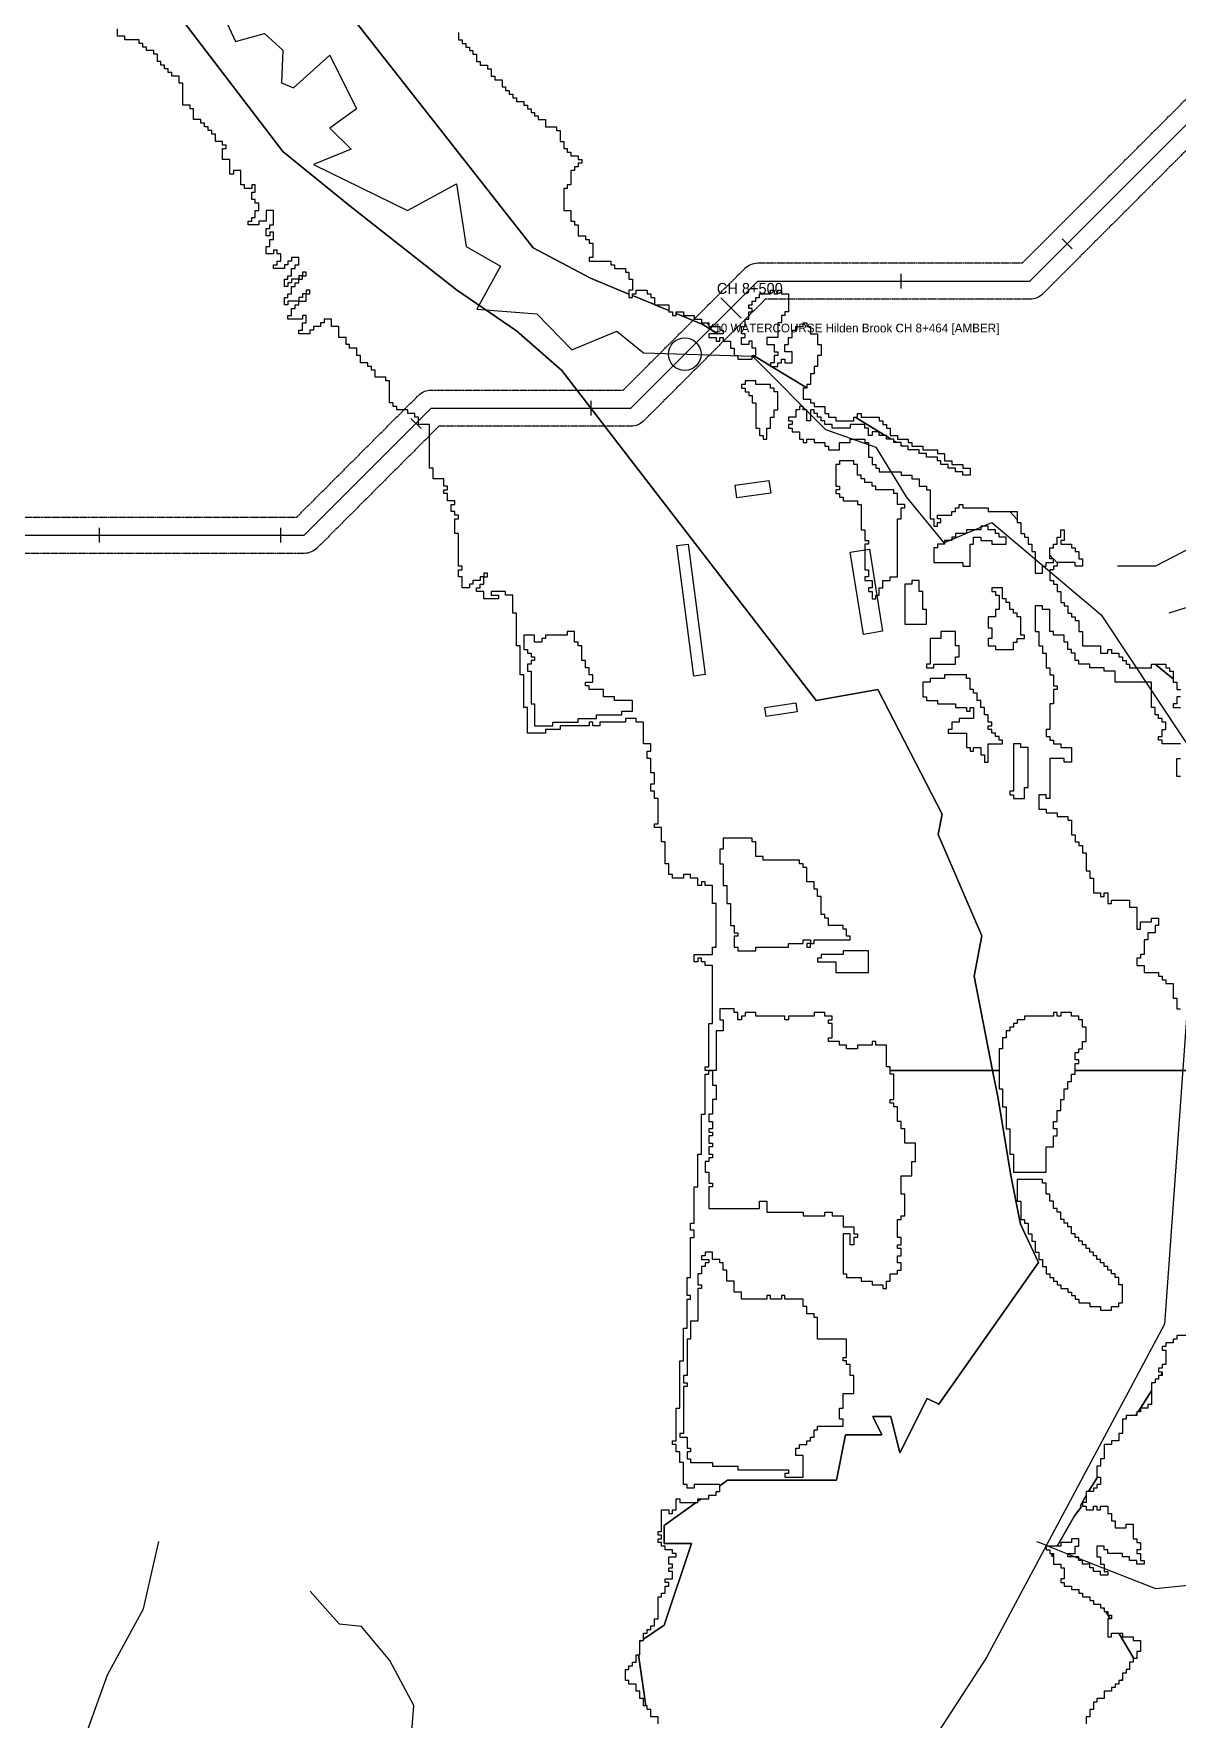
# Model space of a CAD drawing. Header units: metres. Extents: x 553506 to 563855, y 142925 to 150243.
# Drawn here: x 558186 to 558816, y 147643 to 148571 of the extents above; entities that cross this region are included whole.
import ezdxf

# ---------------------------------------------------------------- set-up
doc = ezdxf.new("R2010")
doc.units = ezdxf.units.M
doc.linetypes.add('DASHED', pattern=[1.524, 1.27, -0.254])
for name, color, linetype in [('C-BUILDINGS', 8, 'Continuous'), ('C-FLOOD_ZONE_3', 150, 'Continuous'), ('C-ROADS', 33, 'Continuous'), ('C-WATERWAYS', 5, 'Continuous'), ('E-132KV-UGC-CHAINAGE', 7, 'Continuous'), ('E-132KV-UGC-CROSSINGS', 6, 'Continuous'), ('E-132KV-UGC-ROUTE', 1, 'Continuous'), ('E-132KV-UGC-SWATHE', 4, 'DASHED')]:
    doc.layers.add(name, color=color, linetype=linetype)

msp = doc.modelspace()

# ---------------------------------------------------------------- linework, layer by layer
at = {"layer": 'C-BUILDINGS'}
for points in [[(558592.1415, 148318.2212), (558573.4164, 148315.6396), (558572.4452, 148322.6437), (558591.1772, 148325.2255), (558592.1415, 148318.2212)], [(558546.7093, 148290.1513), (558556.0414, 148218.1622), (558549.7397, 148217.3555), (558540.4076, 148289.3446), (558546.7093, 148290.1513)], [(558653.7889, 148242.0607), (558643.201, 148240.3757), (558635.9575, 148285.673), (558646.5452, 148287.358), (558653.7889, 148242.0607)], [(558605.9601, 148202.6194), (558606.6929, 148197.6781), (558589.5465, 148195.1229), (558588.8064, 148200.0751), (558605.9601, 148202.6194)]]:
    msp.add_lwpolyline(points, close=True, dxfattribs=at)
at = {"layer": 'C-FLOOD_ZONE_3'}
for points in [[(558420, 148572), (558420, 148568), (558422, 148568), (558422, 148566), (558424, 148566), (558424, 148564), (558426, 148564), (558426, 148562), (558428, 148562), (558428, 148560), (558430, 148560), (558430, 148556), (558432, 148556), (558432, 148554), (558436, 148554), (558436, 148552), (558438, 148552), (558438, 148548), (558440, 148548), (558440, 148546), (558444, 148546), (558444, 148542), (558446, 148542), (558446, 148540), (558448, 148540), (558448, 148538), (558450, 148538), (558450, 148536), (558452, 148536), (558452, 148534), (558456, 148534), (558456, 148532), (558458, 148532), (558458, 148530), (558460, 148530), (558460, 148528), (558462, 148528), (558462, 148526), (558464, 148526), (558464, 148524), (558468, 148524), (558468, 148520), (558474, 148520), (558474, 148518), (558476, 148518), (558476, 148512), (558478, 148512), (558478, 148508), (558480, 148508), (558480, 148506), (558482, 148506), (558482, 148504), (558486, 148504), (558486, 148502), (558488, 148502), (558488, 148500), (558486, 148500), (558486, 148498), (558484, 148498), (558484, 148496), (558482, 148496), (558482, 148488), (558480, 148488), (558480, 148486), (558478, 148486), (558478, 148474), (558482, 148474), (558482, 148468), (558484, 148468), (558484, 148466), (558486, 148466), (558486, 148460), (558490, 148460), (558490, 148458), (558492, 148458), (558492, 148456), (558494, 148456), (558494, 148448), (558492, 148448), (558492, 148446), (558504, 148446), (558504, 148444), (558506, 148444), (558506, 148442), (558512, 148442), (558512, 148440), (558514, 148440), (558514, 148436), (558516, 148436), (558516, 148430), (558514, 148430), (558514, 148427.9015), (558492.8, 148436.69), (558461.12, 148453.28), (558197.12, 148789.7)], [(558197.12, 148789.7), (558461.12, 148453.28), (558492.8, 148436.69), (558514, 148427.9015), (558514, 148426), (558516, 148426), (558516, 148427.0724), (558528, 148422.0978), (558528, 148422), (558528.2359, 148422), (558536, 148418.7814), (558536, 148418), (558537.8849, 148418), (558538, 148417.9523), (558538, 148416), (558540, 148416), (558540, 148417.1232), (558554.65, 148411.05), (558562.9676, 148406), (558558, 148406), (558558, 148404), (558562, 148404), (558562, 148402), (558564, 148402), (558564, 148404), (558566, 148404), (558566, 148402), (558568, 148402), (558569.5557, 148402), (558570, 148401.7303), (558570, 148398), (558572, 148398), (558572, 148394), (558574, 148394), (558574, 148392), (558582, 148392), (558582, 148394), (558582.7321, 148394), (558592, 148388.373), (558592, 148388), (558592.6143, 148388), (558612, 148376.23), (558612, 148376), (558610, 148376), (558610, 148370), (558614, 148370), (558614, 148368), (558616, 148368), (558616, 148366), (558622, 148366), (558622, 148362), (558624, 148362), (558624, 148360), (558628, 148360), (558628, 148358), (558638, 148358), (558638, 148360), (558638.7315, 148360), (558651.9078, 148352), (558648, 148352), (558648, 148350), (558646, 148350), (558646, 148354), (558644, 148354), (558644, 148356), (558636, 148356), (558636, 148354), (558626, 148354), (558626, 148356), (558622, 148356), (558622, 148358), (558620, 148358), (558620, 148360), (558618, 148360), (558618, 148362), (558616, 148362), (558616, 148364), (558614, 148364), (558614, 148358), (558612, 148358), (558612, 148364), (558610, 148364), (558610, 148366), (558608, 148366), (558608, 148364), (558606, 148364), (558606, 148360), (558602, 148360), (558602, 148358), (558604, 148358), (558604, 148356), (558602, 148356), (558602, 148354), (558604, 148354), (558604, 148352), (558608, 148352), (558608, 148348), (558610, 148348), (558610, 148346), (558612, 148346), (558612, 148348), (558616, 148348), (558616, 148346), (558622, 148346), (558622, 148344), (558624, 148344), (558624, 148342), (558630, 148342), (558630, 148346), (558636, 148346), (558636, 148348), (558644, 148348), (558644, 148346), (558646, 148346), (558646, 148338), (558648, 148338), (558648, 148334), (558650, 148334), (558650, 148332), (558652, 148332), (558652, 148330), (558664, 148330), (558664, 148328), (558670, 148328), (558670, 148326), (558674, 148326), (558674, 148322), (558676, 148322), (558678, 148322), (558678, 148320), (558680, 148320), (558680, 148304), (558682, 148304), (558682, 148300), (558684, 148300), (558684, 148302), (558686, 148302), (558686, 148304), (558684, 148304), (558684, 148306), (558690, 148306), (558692, 148306), (558692, 148308), (558694, 148308), (558694, 148310), (558696, 148310), (558696, 148312), (558698, 148312), (558698, 148310), (558712, 148310), (558712, 148308), (558724.0424, 148308), (558728, 148303.6903), (558728, 148302), (558729.5522, 148302), (558730, 148301.5123), (558730, 148298), (558730, 148296), (558732, 148296), (558732, 148294), (558734, 148294), (558734, 148290), (558736, 148290), (558736, 148286), (558738, 148286), (558738, 148274), (558742, 148274), (558742, 148278), (558744, 148278), (558744, 148280), (558748, 148280), (558748, 148281.9107), (558750, 148279.7327), (558750, 148278), (558748, 148278), (558748, 148276), (558746, 148276), (558746, 148270), (558748, 148270), (558748, 148268), (558750, 148268), (558750, 148264), (558752, 148264), (558752, 148260), (558752, 148258), (558754, 148258), (558754, 148256), (558756, 148256), (558756, 148252), (558758, 148252), (558758, 148250), (558760, 148250), (558760, 148248), (558762, 148248), (558762, 148242), (558764, 148242), (558764, 148236), (558764, 148234), (558768, 148234), (558774, 148234), (558774, 148232), (558774, 148230), (558778, 148230), (558778, 148232), (558780, 148232), (558780, 148230), (558784, 148230), (558784, 148228), (558786, 148228), (558786, 148226), (558788, 148226), (558788, 148224), (558790, 148224), (558790, 148222), (558792, 148222), (558798, 148222), (558802, 148222), (558802, 148224), (558804.1452, 148224), (558814, 148215.7859), (558814, 148214), (558816, 148214), (558816, 148210), (558818, 148210)], [(558219, 148642.99), (558323.09, 148506.46), (558359.29, 148477.05), (558418.88, 148430.28), (558452.07, 148407.65), (558476.96, 148385.77), (558617.26, 148203.99), (558651.2, 148210.02), (558686.66, 148141.38), (558684.39, 148130.07), (558708.53, 148074.25), (558704.26, 148051.95), (558714.4631, 148000), (558658, 148000), (558658, 148002), (558656, 148002), (558656, 148014), (558650, 148014), (558650, 148016), (558648, 148016), (558648, 148014), (558640, 148014), (558640, 148012), (558634, 148012), (558634, 148014), (558630, 148014), (558630, 148016), (558624, 148016), (558624, 148018), (558626, 148018), (558626, 148026), (558624, 148026), (558624, 148028), (558626, 148028), (558626, 148030), (558622, 148030), (558622, 148032), (558616, 148032), (558616, 148030), (558602, 148030), (558602, 148028), (558600, 148028), (558600, 148030), (558584, 148030), (558584, 148032), (558578, 148032), (558578, 148030), (558576, 148030), (558576, 148028), (558574, 148028), (558574, 148032), (558572, 148032), (558572, 148034), (558564, 148034), (558564, 148028), (558566, 148028), (558566, 148026), (558566, 148022), (558562, 148022), (558562, 148012), (558562, 148010), (558562, 148008), (558562, 148006), (558562, 148002), (558562, 148000), (558560, 148000), (558558, 148000), (558556, 148000), (558556, 148002), (558558, 148002), (558558, 148026), (558560, 148026), (558560, 148028), (558560, 148048), (558560, 148054), (558560, 148056), (558560, 148058), (558556, 148058), (558556, 148060), (558554, 148060), (558554, 148062), (558552, 148062), (558552, 148060), (558550, 148060), (558550, 148064), (558560, 148064), (558560, 148068), (558562, 148068), (558562, 148070), (558562, 148076), (558562, 148092), (558560, 148092), (558560, 148102), (558556, 148102), (558556, 148104), (558554, 148104), (558554, 148102), (558552, 148102), (558552, 148106), (558548, 148106), (558548, 148108), (558544, 148108), (558544, 148106), (558538, 148106), (558538, 148108), (558536, 148108), (558536, 148114), (558534, 148114), (558534, 148126), (558532, 148126), (558532, 148134), (558528, 148134), (558528, 148136), (558530, 148136), (558530, 148150), (558528, 148150), (558528, 148154), (558526, 148154), (558526, 148158), (558528, 148158), (558528, 148164), (558526, 148164), (558526, 148172), (558524, 148172), (558524, 148176), (558526, 148176), (558526, 148180), (558522, 148180), (558522, 148192), (558518, 148192), (558518, 148194), (558512, 148194), (558512, 148192), (558506, 148192), (558504, 148192), (558498, 148192), (558498, 148190), (558494, 148190), (558494, 148192), (558492, 148192), (558492, 148190), (558480, 148190), (558478, 148190), (558476, 148190), (558476, 148188), (558468, 148188), (558468, 148186), (558458, 148186), (558458, 148198), (558458, 148200), (558456, 148200), (558456, 148216), (558456, 148218), (558454, 148218), (558454, 148234), (558452, 148234), (558452, 148252), (558450, 148252), (558450, 148260), (558450, 148262), (558446, 148262), (558446, 148264), (558438, 148264), (558438, 148262), (558442, 148262), (558442, 148260), (558434, 148260), (558434, 148264), (558430, 148264), (558430, 148266), (558432, 148266), (558432, 148268), (558434, 148268), (558434, 148272), (558432, 148272), (558432, 148270), (558428, 148270), (558428, 148270), (558428, 148268), (558426, 148268), (558426, 148266), (558424, 148266), (558422, 148266), (558422, 148272), (558420, 148272), (558420, 148276), (558422, 148276), (558422, 148278), (558420, 148278), (558420, 148296), (558418, 148296), (558418, 148304), (558420, 148304), (558420, 148306), (558418, 148306), (558418, 148308), (558416, 148308), (558416, 148312), (558418, 148312), (558418, 148314), (558414, 148314), (558414, 148318), (558412, 148318), (558412, 148320), (558414, 148320), (558414, 148322), (558412, 148322), (558412, 148326), (558406, 148326), (558406, 148332), (558404, 148332), (558404, 148356), (558398, 148356), (558398, 148360), (558396, 148360), (558396, 148362), (558392, 148362), (558392, 148364), (558386, 148364), (558386, 148366), (558384, 148366), (558384, 148368), (558382, 148368), (558382, 148380), (558380, 148380), (558380, 148382), (558374, 148382), (558374, 148386), (558372, 148386), (558372, 148388), (558370, 148388), (558370, 148390), (558366, 148390), (558366, 148394), (558364, 148394), (558364, 148398), (558360, 148398), (558360, 148400), (558358, 148400), (558358, 148404), (558354, 148404), (558354, 148410), (558350, 148410), (558350, 148414), (558346, 148414), (558346, 148412), (558344, 148412), (558344, 148410), (558340, 148410), (558340, 148408), (558338, 148408), (558338, 148406), (558332, 148406), (558332, 148408), (558334, 148408), (558334, 148412), (558336, 148412), (558336, 148416), (558334, 148416), (558334, 148414), (558326, 148414), (558326, 148416), (558328, 148416), (558328, 148418), (558328, 148420), (558330, 148420), (558330, 148422), (558332, 148422), (558332, 148424), (558326, 148424), (558326, 148422), (558324, 148422), (558324, 148426), (558326, 148426), (558326, 148428), (558328, 148428), (558328, 148432), (558330, 148432), (558330, 148434), (558332, 148434), (558332, 148436), (558328, 148436), (558328, 148434), (558326, 148434), (558326, 148432), (558324, 148432), (558324, 148436), (558326, 148436), (558326, 148438), (558328, 148438), (558328, 148442), (558330, 148442), (558330, 148444), (558332, 148444), (558332, 148448), (558328, 148448), (558328, 148446), (558326, 148446), (558326, 148444), (558324, 148444), (558324, 148442), (558318, 148442), (558318, 148444), (558320, 148444), (558320, 148446), (558322, 148446), (558322, 148450), (558320, 148450), (558320, 148452), (558318, 148452), (558318, 148450), (558314, 148450), (558314, 148454), (558316, 148454), (558316, 148458), (558318, 148458), (558318, 148462), (558316, 148462), (558316, 148460), (558314, 148460), (558314, 148464), (558316, 148464), (558316, 148466), (558318, 148466), (558318, 148474), (558314, 148474), (558314, 148468), (558310, 148468), (558310, 148466), (558304, 148466), (558304, 148468), (558306, 148468), (558306, 148470), (558308, 148470), (558308, 148474), (558310, 148474), (558310, 148478), (558308, 148478), (558308, 148480), (558306, 148480), (558306, 148484), (558308, 148484), (558308, 148488), (558306, 148488), (558306, 148486), (558302, 148486), (558302, 148488), (558300, 148488), (558300, 148496), (558296, 148496), (558296, 148494), (558294, 148494), (558294, 148502), (558290, 148502), (558290, 148508), (558292, 148508), (558292, 148510), (558290, 148510), (558290, 148512), (558286, 148512), (558286, 148516), (558284, 148516), (558284, 148518), (558282, 148518), (558282, 148520), (558280, 148520), (558280, 148522), (558278, 148522), (558278, 148524), (558274, 148524), (558274, 148530), (558272, 148530), (558272, 148532), (558268, 148532), (558268, 148544), (558266, 148544), (558266, 148548), (558262, 148548), (558262, 148550), (558260, 148550), (558260, 148552), (558258, 148552), (558258, 148554), (558256, 148554), (558256, 148556), (558254, 148556), (558254, 148558), (558254, 148560), (558252, 148560), (558252, 148562), (558250, 148562), (558248, 148562), (558248, 148564), (558246, 148564), (558246, 148566), (558244, 148566), (558244, 148568), (558236, 148568), (558236, 148570), (558232, 148570), (558232, 148574)], [(558828, 148000), (558760, 148000), (558760, 148002), (558760, 148004), (558762, 148004), (558762, 148006), (558760, 148006), (558760, 148010), (558762, 148010), (558762, 148012), (558764, 148012), (558764, 148016), (558766, 148016), (558766, 148024), (558764, 148024), (558764, 148026), (558764, 148028), (558762, 148028), (558762, 148030), (558760, 148030), (558758, 148030), (558758, 148032), (558754, 148032), (558752, 148032), (558752, 148030), (558750, 148030), (558750, 148032), (558748, 148032), (558748, 148030), (558744, 148030), (558732, 148030), (558732, 148028), (558728, 148028), (558728, 148026), (558726, 148026), (558726, 148024), (558724, 148024), (558724, 148022), (558722, 148022), (558722, 148018), (558720, 148018), (558720, 148012), (558718, 148012), (558718, 148010), (558718, 148000), (558714.4631, 148000), (558704.26, 148051.95), (558708.53, 148074.25), (558684.39, 148130.07), (558686.66, 148141.38), (558651.2, 148210.02), (558617.26, 148203.99), (558476.96, 148385.77), (558452.07, 148407.65), (558418.88, 148430.28), (558359.29, 148477.05), (558323.09, 148506.46), (558219, 148642.99)], [(558818, 148180), (558814, 148180), (558808, 148180), (558808, 148182), (558806, 148182), (558806, 148184), (558808, 148184), (558808, 148188), (558810, 148188), (558810, 148192), (558808, 148192), (558808, 148194), (558806, 148194), (558806, 148196), (558804, 148196), (558804, 148200), (558802, 148200), (558802, 148214), (558782, 148214), (558782, 148220), (558776, 148220), (558776, 148222), (558768, 148222), (558768, 148224), (558762, 148224), (558762, 148226), (558760, 148226), (558760, 148230), (558758, 148230), (558758, 148232), (558756, 148232), (558756, 148234), (558756, 148236), (558754, 148236), (558754, 148240), (558750, 148240), (558748, 148240), (558748, 148242), (558746, 148242), (558746, 148244), (558746, 148254), (558742, 148254), (558742, 148256), (558738, 148256), (558738, 148242), (558740, 148242), (558740, 148238), (558740, 148234), (558742, 148234), (558742, 148230), (558744, 148230), (558744, 148226), (558744, 148222), (558746, 148222), (558746, 148218), (558748, 148218), (558748, 148214), (558748, 148212), (558750, 148212), (558750, 148210), (558748, 148210), (558748, 148202), (558746, 148202), (558746, 148188), (558746, 148188), (558744, 148188), (558744, 148184), (558746, 148184), (558746, 148182), (558748, 148182), (558748, 148180), (558752, 148180), (558752, 148178), (558758, 148178), (558758, 148176), (558758, 148170), (558754, 148170), (558754, 148172), (558750, 148172), (558748, 148172), (558746, 148172), (558746, 148156), (558746, 148150), (558744, 148150), (558744, 148152), (558740, 148152), (558740, 148144), (558744, 148144), (558744, 148142), (558750, 148142), (558750, 148140), (558756, 148140), (558756, 148138), (558758, 148138), (558758, 148130), (558760, 148130), (558760, 148126), (558762, 148126), (558762, 148124), (558764, 148124), (558764, 148120), (558766, 148120), (558766, 148110), (558768, 148110), (558768, 148106), (558770, 148106), (558770, 148098), (558774, 148098), (558774, 148096), (558776, 148096), (558776, 148098), (558778, 148098), (558778, 148092), (558780, 148092), (558780, 148094), (558790, 148094), (558790, 148090), (558794, 148090), (558794, 148078), (558796, 148078), (558796, 148082), (558802, 148082), (558802, 148084), (558806, 148084), (558806, 148080), (558804, 148080), (558804, 148076), (558800, 148076), (558800, 148072), (558798, 148072), (558798, 148064), (558796, 148064), (558796, 148062), (558794, 148062), (558794, 148058), (558798, 148058), (558798, 148054), (558806, 148054), (558806, 148052), (558808, 148052), (558808, 148050), (558810, 148050), (558810, 148048), (558814, 148048), (558814, 148040), (558816, 148040), (558816, 148034), (558818, 148034)], [(558818, 148206), (558816, 148206), (558816, 148202), (558814, 148202), (558814, 148200), (558818, 148200)], [(558818, 148162), (558816, 148162), (558816, 148164), (558816, 148172), (558818, 148172)], [(558530, 147640), (558530, 147644), (558526, 147644), (558526, 147648), (558524, 147648), (558524, 147650), (558523.2982, 147650), (558519.3004, 147678), (558520, 147678), (558520, 147685.4658), (558520.8014, 147686), (558522, 147686), (558522, 147686.7989), (558533.3856, 147694.3883), (558548.3834, 147739.3852), (558533.3856, 147739.3852), (558533.3856, 147749.3823), (558551.0444, 147762), (558552, 147762), (558552, 147762.6828), (558553.8434, 147764), (558558, 147764), (558558, 147766), (558562, 147766), (558562, 147768), (558564, 147768), (558564, 147770), (558564, 147771.2572), (558568.3776, 147774.3851), (558628.3769, 147774.385), (558633.3734, 147799.3778), (558653.3759, 147799.3778), (558648.3711, 147809.3849), (558658.3724, 147809.3849), (558663.3689, 147789.3807), (558678.3666, 147819.382), (558684.877, 147816.1281), (558739.75, 147894.31), (558729.84, 147915.36), (558724.48, 147942.18), (558717.47, 147984.69), (558714.4631, 148000), (558718, 148000), (558718, 147996), (558718, 147990), (558720, 147990), (558720, 147984), (558720, 147980), (558722, 147980), (558722, 147974), (558722, 147968), (558724, 147968), (558724, 147958), (558724, 147954), (558726, 147954), (558726, 147946), (558726, 147944), (558728, 147944), (558742, 147944), (558744, 147944), (558744, 147946), (558744, 147958), (558748, 147958), (558748, 147962), (558748, 147964), (558750, 147964), (558750, 147968), (558748, 147968), (558748, 147972), (558750, 147972), (558750, 147974), (558750, 147978), (558752, 147978), (558752, 147980), (558752, 147984), (558754, 147984), (558754, 147986), (558754, 147990), (558756, 147990), (558756, 147992), (558756, 147994), (558758, 147994), (558758, 147998), (558760, 147998), (558760, 148000), (558828, 148000)], [(558821.8572, 147854), (558816, 147854), (558816, 147852), (558814, 147852), (558814, 147850), (558810, 147850), (558810, 147848), (558808, 147848), (558808, 147846), (558810, 147846), (558810, 147842), (558810, 147838), (558808, 147838), (558808, 147836), (558806, 147836), (558806, 147834), (558808, 147834), (558808, 147833.2459), (558807.223, 147832), (558806, 147832), (558806, 147830.0391), (558805.9756, 147830), (558804, 147830), (558804, 147828), (558802, 147828), (558802, 147823.6253), (558794.7497, 147812), (558794, 147812), (558794, 147810.7979), (558793.5024, 147810), (558792, 147810), (558788, 147810), (558788, 147808), (558786, 147808), (558786, 147800), (558784, 147800), (558784, 147796), (558780, 147796), (558780, 147794), (558776, 147794), (558776, 147786), (558774, 147786), (558774, 147782), (558772, 147782), (558772, 147776), (558772.2978, 147776), (558767.3085, 147768), (558766, 147768), (558766, 147765.8212), (558762.8672, 147760.3835), (558763.3649, 147759.3893), (558763.3649, 147759.3893), (558759.5393, 147754.6074), (558749.9712, 147738), (558744, 147738), (558744, 147736), (558746, 147736), (558746, 147734), (558747.6666, 147734), (558746.8773, 147732.6299), (558748, 147732.0688), (558748, 147728), (558752, 147728), (558752, 147726), (558754, 147726), (558754, 147720), (558752, 147720), (558752, 147718), (558754, 147718), (558754, 147716), (558758, 147716), (558758, 147714), (558762, 147714), (558762, 147712), (558764, 147712), (558764, 147710), (558768, 147710), (558768, 147708), (558770, 147708), (558770, 147706), (558774, 147706), (558774, 147704), (558775.5979, 147704), (558776, 147703.3297), (558776, 147702), (558776.7978, 147702), (558779.1977, 147698), (558778, 147698), (558778, 147688), (558780, 147688), (558780, 147690), (558783.9974, 147690), (558792.3969, 147676), (558792, 147676), (558792, 147674), (558790, 147674), (558790, 147670), (558788, 147670), (558788, 147668), (558786, 147668), (558786, 147664.5799), (558785.5651, 147664), (558784, 147664), (558784, 147662), (558782, 147662), (558782, 147660), (558780, 147660), (558780, 147658), (558776, 147658), (558776, 147654), (558772, 147654), (558772, 147652), (558770, 147652), (558770, 147648), (558768, 147648), (558768, 147644), (558766, 147644), (558766, 147640)]]:
    msp.add_lwpolyline(points, dxfattribs=at)
for points in [[(558334, 148436), (558334, 148438), (558332, 148438), (558332, 148436), (558334, 148436)], [(558336, 148438), (558336, 148440), (558334, 148440), (558334, 148438), (558336, 148438)], [(558336, 148424), (558336, 148428), (558334, 148428), (558334, 148426), (558332, 148426), (558332, 148424), (558336, 148424)], [(558338, 148428), (558338, 148430), (558336, 148430), (558336, 148428), (558338, 148428)], [(558516, 148427.0724), (558516, 148428), (558518, 148428), (558518, 148430), (558524, 148430), (558524, 148428), (558526, 148428), (558526, 148426), (558528, 148426), (558528, 148422.0978), (558516, 148427.0724)], [(558580, 148420), (558580, 148422), (558582, 148422), (558582, 148424), (558584, 148424), (558584, 148426), (558586, 148426), (558586, 148428), (558592, 148428), (558592, 148430), (558594, 148430), (558594, 148428), (558596, 148428), (558596, 148430), (558598, 148430), (558598, 148428), (558600, 148428), (558602, 148428), (558602, 148426), (558602, 148424), (558602, 148418), (558600, 148418), (558600, 148416), (558598, 148416), (558598, 148412), (558596, 148412), (558596, 148404), (558590, 148404), (558590, 148400), (558594, 148400), (558594, 148396), (558596, 148396), (558596, 148394), (558594, 148394), (558594, 148390), (558592, 148390), (558592, 148388.373), (558582.7321, 148394), (558584, 148394), (558584, 148398), (558582, 148398), (558582, 148402), (558580, 148402), (558580, 148400), (558576, 148400), (558576, 148404), (558578, 148404), (558578, 148406), (558576, 148406), (558576, 148410), (558578, 148410), (558578, 148414), (558580, 148414), (558580, 148416), (558580, 148418), (558582, 148418), (558582, 148420), (558580, 148420)], [(558536, 148418.7814), (558528.2359, 148422), (558536, 148422), (558536, 148418.7814)], [(558538, 148417.9523), (558537.8849, 148418), (558538, 148418), (558538, 148417.9523)], [(558544, 148418), (558544, 148416), (558550, 148416), (558550, 148414), (558554, 148414), (558554, 148412), (558556, 148412), (558558, 148412), (558558, 148410), (558562, 148410), (558564, 148410), (558564, 148408), (558566, 148408), (558566, 148406), (558562.9676, 148406), (558554.65, 148411.05), (558540, 148417.1232), (558540, 148418), (558544, 148418)], [(558612, 148410), (558614, 148410), (558614, 148406), (558618, 148406), (558618, 148400), (558620, 148400), (558620, 148394), (558618, 148394), (558618, 148392), (558618, 148388), (558616, 148388), (558616, 148384), (558614, 148384), (558614, 148378), (558612, 148378), (558612, 148376.23), (558592.6143, 148388), (558596, 148388), (558596, 148390), (558598, 148390), (558598, 148392), (558600, 148392), (558600, 148390), (558604, 148390), (558604, 148396), (558600, 148396), (558600, 148400), (558602, 148400), (558602, 148404), (558604, 148404), (558604, 148408), (558606, 148408), (558606, 148410), (558610, 148410), (558610, 148412), (558612, 148412), (558612, 148410)], [(558570, 148401.7303), (558569.5557, 148402), (558570, 148402), (558570, 148401.7303)], [(558590, 148348), (558590, 148350), (558590, 148354), (558592, 148354), (558592, 148360), (558594, 148360), (558594, 148364), (558596, 148364), (558596, 148372), (558596, 148374), (558594, 148374), (558594, 148376), (558592, 148376), (558592, 148378), (558584, 148378), (558584, 148380), (558578, 148380), (558578, 148378), (558576, 148378), (558576, 148376), (558578, 148376), (558578, 148374), (558580, 148374), (558580, 148372), (558582, 148372), (558582, 148370), (558582, 148368), (558584, 148368), (558584, 148364), (558584, 148360), (558584, 148354), (558586, 148354), (558586, 148352), (558586, 148350), (558588, 148350), (558588, 148348), (558590, 148348)], [(558676, 148342), (558684, 148342), (558684, 148340), (558688, 148340), (558688, 148336), (558692, 148336), (558692, 148334), (558698, 148334), (558698, 148332), (558702, 148332), (558702, 148328), (558698, 148328), (558698, 148330), (558694, 148330), (558694, 148332), (558692, 148332), (558690, 148332), (558690, 148334), (558686, 148334), (558686, 148336), (558684, 148336), (558684, 148338), (558678, 148338), (558678, 148340), (558674, 148340), (558674, 148342), (558668.3782, 148342), (558668, 148342.2296), (558668, 148344), (558665.0841, 148344), (558664, 148344.6582), (558664, 148346), (558661.7901, 148346), (558660, 148347.0868), (558660, 148348), (558658.496, 148348), (558656, 148349.5154), (558656, 148350), (558655.2019, 148350), (558652, 148351.944), (558652, 148352), (558651.9078, 148352), (558638.7315, 148360), (558640, 148360), (558640, 148362), (558642, 148362), (558642, 148360), (558652, 148360), (558652, 148358), (558654, 148358), (558654, 148356), (558656, 148356), (558656, 148354), (558658, 148354), (558658, 148350), (558662, 148350), (558662, 148348), (558668, 148348), (558668, 148346), (558670, 148346), (558670, 148344), (558676, 148344), (558676, 148342)], [(558652, 148350), (558652, 148351.944), (558655.2019, 148350), (558652, 148350)], [(558656, 148348), (558656, 148349.5154), (558658.496, 148348), (558656, 148348)], [(558660, 148346), (558660, 148347.0868), (558661.7901, 148346), (558660, 148346)], [(558664, 148344), (558664, 148344.6582), (558665.0841, 148344), (558664, 148344)], [(558644, 148292), (558646, 148292), (558646, 148290), (558644, 148290), (558644, 148276), (558646, 148276), (558646, 148272), (558644, 148272), (558644, 148270), (558648, 148270), (558648, 148266), (558646, 148266), (558646, 148264), (558648, 148264), (558648, 148260), (558650, 148260), (558650, 148262), (558652, 148262), (558652, 148266), (558654, 148266), (558654, 148270), (558658, 148270), (558658, 148272), (558660, 148272), (558662, 148272), (558662, 148300), (558662, 148304), (558664, 148304), (558664, 148306), (558664, 148310), (558666, 148310), (558666, 148312), (558664, 148312), (558662, 148312), (558662, 148318), (558660, 148318), (558660, 148320), (558656, 148320), (558650, 148320), (558650, 148322), (558648, 148322), (558648, 148324), (558644, 148324), (558644, 148326), (558642, 148326), (558642, 148328), (558640, 148328), (558640, 148334), (558638, 148334), (558638, 148336), (558630, 148336), (558630, 148334), (558628, 148334), (558628, 148328), (558628, 148322), (558630, 148322), (558630, 148320), (558628, 148320), (558628, 148318), (558630, 148318), (558630, 148316), (558632, 148316), (558632, 148314), (558638, 148314), (558640, 148314), (558640, 148312), (558642, 148312), (558642, 148298), (558644, 148298), (558644, 148296), (558644, 148292)], [(558668, 148342), (558668, 148342.2296), (558668.3782, 148342), (558668, 148342)], [(558724.0424, 148308), (558728, 148308), (558728, 148304), (558728, 148303.6903), (558724.0424, 148308)], [(558708, 148294), (558708, 148292), (558714, 148292), (558714, 148290), (558722, 148290), (558722, 148294), (558718, 148294), (558718, 148296), (558716, 148296), (558716, 148298), (558712, 148298), (558712, 148300), (558708, 148300), (558708, 148298), (558700, 148298), (558700, 148296), (558694, 148296), (558694, 148294), (558692, 148294), (558692, 148292), (558688, 148292), (558688, 148290), (558684, 148290), (558684, 148288), (558682, 148288), (558682, 148280), (558698, 148280), (558698, 148278), (558702, 148278), (558702, 148290), (558704, 148290), (558704, 148294), (558708, 148294)], [(558730, 148301.5123), (558729.5522, 148302), (558730, 148302), (558730, 148301.5123)], [(558760, 148286), (558762, 148286), (558762, 148284), (558762, 148282), (558764, 148282), (558764, 148280), (558764, 148278), (558762, 148278), (558760, 148278), (558760, 148280), (558750, 148280), (558750, 148279.7327), (558748, 148281.9107), (558748, 148282), (558747.918, 148282), (558746, 148284.0886), (558746, 148286), (558746, 148288), (558748, 148288), (558748, 148290), (558750, 148290), (558750, 148292), (558750, 148294), (558752, 148294), (558752, 148298), (558754, 148298), (558754, 148292), (558752, 148292), (558752, 148290), (558758, 148290), (558758, 148288), (558760, 148288), (558760, 148286)], [(558746, 148282), (558746, 148284.0886), (558747.918, 148282), (558746, 148282)], [(558436, 148272), (558436, 148274), (558434, 148274), (558434, 148272), (558436, 148272)], [(558670, 148270), (558670, 148268), (558666, 148268), (558666, 148246), (558678, 148246), (558678, 148254), (558676, 148254), (558676, 148264), (558674, 148264), (558674, 148270), (558670, 148270)], [(558728, 148238), (558730, 148238), (558732, 148238), (558732, 148240), (558730, 148240), (558730, 148242), (558730, 148250), (558728, 148250), (558728, 148252), (558726, 148252), (558726, 148254), (558724, 148254), (558724, 148258), (558722, 148258), (558722, 148260), (558720, 148260), (558720, 148266), (558714, 148266), (558714, 148264), (558716, 148264), (558716, 148262), (558718, 148262), (558718, 148254), (558716, 148254), (558716, 148250), (558712, 148250), (558712, 148244), (558714, 148244), (558714, 148238), (558712, 148238), (558712, 148234), (558716, 148234), (558716, 148232), (558726, 148232), (558726, 148234), (558726, 148236), (558728, 148236), (558728, 148238)], [(558460, 148220), (558460, 148202), (558462, 148202), (558462, 148192), (558462, 148190), (558472, 148190), (558472, 148192), (558484, 148192), (558486, 148192), (558486, 148194), (558492, 148194), (558496, 148194), (558496, 148196), (558498, 148196), (558510, 148196), (558510, 148198), (558516, 148198), (558516, 148204), (558506, 148204), (558506, 148206), (558500, 148206), (558500, 148210), (558492, 148210), (558492, 148212), (558490, 148212), (558490, 148214), (558494, 148214), (558494, 148218), (558492, 148218), (558492, 148222), (558490, 148222), (558490, 148226), (558488, 148226), (558488, 148234), (558486, 148234), (558486, 148236), (558484, 148236), (558484, 148242), (558480, 148242), (558480, 148240), (558468, 148240), (558468, 148238), (558466, 148238), (558466, 148236), (558462, 148236), (558462, 148240), (558456, 148240), (558456, 148232), (558458, 148232), (558458, 148230), (558460, 148230), (558460, 148228), (558462, 148228), (558462, 148226), (558460, 148226), (558460, 148224), (558458, 148224), (558458, 148222), (558458, 148220), (558460, 148220)], [(558682, 148222), (558682, 148224), (558694, 148224), (558694, 148228), (558696, 148228), (558696, 148234), (558694, 148234), (558694, 148242), (558686, 148242), (558686, 148238), (558680, 148238), (558680, 148224), (558678, 148224), (558678, 148222), (558682, 148222)], [(558812, 148222), (558812, 148220), (558814, 148220), (558814, 148215.7859), (558804.1452, 148224), (558810, 148224), (558810, 148222), (558812, 148222)], [(558692, 148192), (558692, 148188), (558690, 148188), (558690, 148186), (558700, 148186), (558700, 148178), (558702, 148178), (558702, 148176), (558704, 148176), (558704, 148178), (558708, 148178), (558708, 148174), (558710, 148174), (558710, 148170), (558712, 148170), (558712, 148180), (558720, 148180), (558720, 148182), (558718, 148182), (558718, 148184), (558716, 148184), (558716, 148186), (558714, 148186), (558714, 148188), (558712, 148188), (558712, 148190), (558714, 148190), (558714, 148192), (558712, 148192), (558712, 148196), (558710, 148196), (558710, 148200), (558708, 148200), (558708, 148204), (558706, 148204), (558706, 148208), (558704, 148208), (558704, 148210), (558702, 148210), (558702, 148216), (558700, 148216), (558700, 148218), (558688, 148218), (558688, 148216), (558680, 148216), (558680, 148214), (558676, 148214), (558676, 148206), (558678, 148206), (558678, 148204), (558684, 148204), (558684, 148202), (558694, 148202), (558694, 148200), (558700, 148200), (558700, 148198), (558702, 148198), (558702, 148200), (558704, 148200), (558704, 148194), (558696, 148194), (558696, 148192), (558692, 148192)], [(558734, 148156), (558734, 148178), (558730, 148178), (558730, 148180), (558726, 148180), (558726, 148154), (558724, 148154), (558724, 148152), (558726, 148152), (558726, 148150), (558732, 148150), (558732, 148156), (558734, 148156)], [(558624, 148084), (558622, 148084), (558622, 148086), (558620, 148086), (558620, 148096), (558618, 148096), (558618, 148100), (558616, 148100), (558616, 148104), (558612, 148104), (558612, 148112), (558610, 148112), (558610, 148114), (558608, 148114), (558608, 148116), (558588, 148116), (558588, 148118), (558584, 148118), (558584, 148126), (558582, 148126), (558582, 148128), (558566, 148128), (558566, 148122), (558564, 148122), (558564, 148114), (558566, 148114), (558566, 148102), (558568, 148102), (558568, 148092), (558570, 148092), (558570, 148080), (558572, 148080), (558572, 148076), (558574, 148076), (558574, 148074), (558572, 148074), (558572, 148068), (558574, 148068), (558574, 148066), (558584, 148066), (558584, 148068), (558602, 148068), (558602, 148070), (558610, 148070), (558610, 148072), (558614, 148072), (558614, 148070), (558616, 148070), (558616, 148072), (558636, 148072), (558636, 148074), (558634, 148074), (558634, 148078), (558632, 148078), (558632, 148080), (558624, 148080), (558624, 148084)], [(558612, 148070), (558612, 148068), (558614, 148068), (558614, 148070), (558612, 148070)], [(558632, 148064), (558620, 148064), (558620, 148062), (558618, 148062), (558618, 148060), (558628, 148060), (558628, 148054), (558646, 148054), (558646, 148066), (558632, 148066), (558632, 148064)], [(558546, 147876), (558546, 147886), (558548, 147886), (558548, 147892), (558548, 147894), (558548, 147908), (558550, 147908), (558550, 147912), (558548, 147912), (558548, 147916), (558550, 147916), (558550, 147918), (558550, 147920), (558550, 147936), (558552, 147936), (558552, 147954), (558554, 147954), (558554, 147956), (558554, 147976), (558556, 147976), (558556, 147998), (558558, 147998), (558558, 148000), (558560, 148000), (558560, 147996), (558560, 147992), (558562, 147992), (558562, 147984), (558560, 147984), (558560, 147976), (558558, 147976), (558558, 147972), (558560, 147972), (558560, 147968), (558558, 147968), (558558, 147966), (558560, 147966), (558560, 147964), (558558, 147964), (558558, 147960), (558560, 147960), (558560, 147958), (558558, 147958), (558558, 147954), (558560, 147954), (558560, 147952), (558558, 147952), (558558, 147950), (558556, 147950), (558556, 147944), (558558, 147944), (558558, 147940), (558558, 147938), (558560, 147938), (558560, 147936), (558558, 147936), (558558, 147928), (558558, 147924), (558560, 147924), (558562, 147924), (558572, 147924), (558586, 147924), (558586, 147928), (558590, 147928), (558590, 147922), (558608, 147922), (558610, 147922), (558610, 147920), (558622, 147920), (558622, 147922), (558626, 147922), (558626, 147920), (558630, 147920), (558632, 147920), (558632, 147916), (558632, 147914), (558638, 147914), (558638, 147910), (558640, 147910), (558640, 147908), (558638, 147908), (558638, 147904), (558636, 147904), (558636, 147910), (558632, 147910), (558632, 147888), (558634, 147888), (558634, 147886), (558642, 147886), (558642, 147884), (558648, 147884), (558648, 147882), (558654, 147882), (558654, 147880), (558656, 147880), (558656, 147884), (558658, 147884), (558658, 147888), (558662, 147888), (558662, 147890), (558664, 147890), (558664, 147894), (558662, 147894), (558662, 147898), (558664, 147898), (558664, 147902), (558662, 147902), (558662, 147904), (558664, 147904), (558664, 147908), (558662, 147908), (558662, 147918), (558664, 147918), (558664, 147920), (558666, 147920), (558666, 147932), (558664, 147932), (558664, 147934), (558664, 147942), (558670, 147942), (558670, 147950), (558672, 147950), (558672, 147960), (558666, 147960), (558666, 147968), (558664, 147968), (558664, 147972), (558662, 147972), (558662, 147980), (558660, 147980), (558660, 147982), (558658, 147982), (558658, 147984), (558660, 147984), (558660, 147998), (558658, 147998), (558658, 148000), (558714.4631, 148000), (558717.47, 147984.69), (558724.48, 147942.18), (558729.84, 147915.36), (558739.75, 147894.31), (558684.877, 147816.1281), (558678.3666, 147819.382), (558663.3689, 147789.3807), (558658.3724, 147809.3849), (558648.3711, 147809.3849), (558653.3759, 147799.3778), (558633.3734, 147799.3778), (558628.3769, 147774.385), (558568.3776, 147774.3851), (558564, 147771.2572), (558564, 147772), (558550, 147772), (558550, 147770), (558546, 147770), (558546, 147772), (558544, 147772), (558544, 147774), (558544, 147784), (558542, 147784), (558542, 147790), (558540, 147790), (558540, 147794), (558538, 147794), (558538, 147796), (558540, 147796), (558540, 147814), (558542, 147814), (558542, 147840), (558544, 147840), (558544, 147858), (558546, 147858), (558546, 147874), (558548, 147874), (558548, 147876), (558546, 147876)], [(558742, 147938), (558742, 147940), (558740, 147940), (558730, 147940), (558728, 147940), (558728, 147938), (558728, 147936), (558728, 147928), (558730, 147928), (558730, 147920), (558730, 147918), (558732, 147918), (558732, 147916), (558734, 147916), (558734, 147912), (558734, 147910), (558736, 147910), (558736, 147908), (558736, 147906), (558738, 147906), (558738, 147902), (558738, 147900), (558740, 147900), (558740, 147896), (558742, 147896), (558742, 147894), (558742, 147892), (558744, 147892), (558744, 147890), (558744, 147888), (558746, 147888), (558746, 147886), (558748, 147886), (558748, 147884), (558750, 147884), (558750, 147882), (558752, 147882), (558752, 147880), (558756, 147880), (558756, 147878), (558758, 147878), (558758, 147876), (558760, 147876), (558760, 147874), (558762, 147874), (558762, 147872), (558766, 147872), (558768, 147872), (558768, 147870), (558772, 147870), (558774, 147870), (558774, 147868), (558780, 147868), (558780, 147870), (558784, 147870), (558784, 147872), (558786, 147872), (558786, 147882), (558784, 147882), (558784, 147884), (558784, 147886), (558782, 147886), (558782, 147888), (558780, 147888), (558780, 147890), (558778, 147890), (558778, 147892), (558776, 147892), (558776, 147894), (558774, 147894), (558774, 147896), (558772, 147896), (558772, 147898), (558770, 147898), (558770, 147900), (558768, 147900), (558768, 147902), (558766, 147902), (558766, 147904), (558764, 147904), (558764, 147906), (558762, 147906), (558762, 147908), (558760, 147908), (558760, 147910), (558758, 147910), (558758, 147912), (558758, 147914), (558756, 147914), (558756, 147916), (558754, 147916), (558754, 147918), (558752, 147918), (558752, 147922), (558750, 147922), (558750, 147924), (558748, 147924), (558748, 147926), (558748, 147928), (558746, 147928), (558746, 147930), (558746, 147932), (558744, 147932), (558744, 147938), (558742, 147938)], [(558614, 147796), (558614, 147798), (558616, 147798), (558616, 147802), (558618, 147802), (558618, 147804), (558632, 147804), (558632, 147808), (558630, 147808), (558630, 147814), (558632, 147814), (558632, 147822), (558638, 147822), (558638, 147832), (558636, 147832), (558636, 147838), (558634, 147838), (558634, 147840), (558632, 147840), (558632, 147842), (558634, 147842), (558634, 147846), (558634, 147852), (558624, 147852), (558618, 147852), (558618, 147864), (558616, 147864), (558616, 147866), (558612, 147866), (558612, 147868), (558612, 147870), (558610, 147870), (558610, 147872), (558610, 147874), (558608, 147874), (558600, 147874), (558600, 147876), (558598, 147876), (558598, 147874), (558592, 147874), (558592, 147876), (558590, 147876), (558590, 147874), (558576, 147874), (558576, 147878), (558572, 147878), (558572, 147884), (558568, 147884), (558568, 147890), (558566, 147890), (558566, 147894), (558564, 147894), (558564, 147896), (558562, 147896), (558560, 147896), (558560, 147898), (558560, 147900), (558558, 147900), (558556, 147900), (558556, 147898), (558554, 147898), (558554, 147896), (558556, 147896), (558558, 147896), (558558, 147894), (558556, 147894), (558556, 147892), (558554, 147892), (558554, 147888), (558552, 147888), (558552, 147886), (558552, 147884), (558552, 147882), (558554, 147882), (558554, 147880), (558552, 147880), (558552, 147872), (558552, 147862), (558548, 147862), (558548, 147852), (558546, 147852), (558546, 147846), (558546, 147832), (558544, 147832), (558544, 147828), (558546, 147828), (558546, 147826), (558544, 147826), (558544, 147824), (558544, 147800), (558542, 147800), (558542, 147798), (558546, 147798), (558546, 147792), (558548, 147792), (558548, 147790), (558546, 147790), (558546, 147786), (558548, 147786), (558548, 147784), (558560, 147784), (558560, 147782), (558562, 147782), (558574, 147782), (558574, 147780), (558602, 147780), (558602, 147778), (558600, 147778), (558600, 147776), (558610, 147776), (558610, 147778), (558610, 147780), (558610, 147788), (558606, 147788), (558606, 147792), (558608, 147792), (558608, 147794), (558612, 147794), (558612, 147796), (558614, 147796)], [(558808, 147832), (558807.223, 147832), (558808, 147833.2459), (558808, 147832)], [(558806, 147830), (558805.9756, 147830), (558806, 147830.0391), (558806, 147830)], [(558800, 147816), (558800, 147814), (558796, 147814), (558796, 147812), (558794.7497, 147812), (558802, 147823.6253), (558802, 147818), (558802, 147816), (558800, 147816)], [(558794, 147810), (558793.5024, 147810), (558794, 147810.7979), (558794, 147810)], [(558774, 147776), (558774, 147772), (558772, 147772), (558772, 147770), (558770, 147770), (558770, 147768), (558767.3085, 147768), (558772.2978, 147776), (558774, 147776)], [(558538, 147734), (558538, 147736), (558534, 147736), (558534, 147738), (558532, 147738), (558532, 147740), (558530, 147740), (558530, 147742), (558532, 147742), (558532, 147744), (558530, 147744), (558530, 147746), (558532, 147746), (558532, 147758), (558536, 147758), (558536, 147756), (558538, 147756), (558538, 147758), (558540, 147758), (558540, 147764), (558542, 147764), (558542, 147762), (558551.0444, 147762), (558533.3856, 147749.3823), (558533.3856, 147739.3852), (558548.3834, 147739.3852), (558533.3856, 147694.3883), (558522, 147686.7989), (558522, 147690), (558524, 147690), (558524, 147692), (558526, 147692), (558526, 147694), (558528, 147694), (558528, 147698), (558530, 147698), (558530, 147710), (558532, 147710), (558532, 147712), (558534, 147712), (558534, 147716), (558536, 147716), (558536, 147718), (558534, 147718), (558534, 147720), (558538, 147720), (558538, 147724), (558536, 147724), (558536, 147726), (558538, 147726), (558538, 147728), (558536, 147728), (558536, 147732), (558540, 147732), (558540, 147734), (558538, 147734)], [(558552, 147764), (558553.8434, 147764), (558552, 147762.6828), (558552, 147764)], [(558796, 147740), (558796, 147736), (558794, 147736), (558794, 147734), (558796, 147734), (558796, 147730), (558798, 147730), (558798, 147728), (558794, 147728), (558794, 147730), (558790, 147730), (558790, 147732), (558786, 147732), (558786, 147734), (558778, 147734), (558778, 147736), (558776, 147736), (558776, 147738), (558772, 147738), (558772, 147732), (558774, 147732), (558774, 147728), (558776, 147728), (558776, 147724), (558778, 147724), (558778, 147722), (558774, 147722), (558774, 147724), (558770, 147724), (558770, 147726), (558768, 147726), (558768, 147728), (558764, 147728), (558764, 147730), (558762, 147730), (558762, 147732), (558756, 147732), (558756, 147734), (558760, 147734), (558760, 147738), (558762, 147738), (558762, 147742), (558758, 147742), (558758, 147740), (558752, 147740), (558752, 147738), (558749.9712, 147738), (558759.5393, 147754.6074), (558763.3649, 147759.3893), (558762.8672, 147760.3835), (558766, 147765.8212), (558766, 147762), (558764, 147762), (558764, 147760), (558766, 147760), (558766, 147758), (558770, 147758), (558770, 147760), (558772, 147760), (558772, 147758), (558774, 147758), (558774, 147760), (558778, 147760), (558778, 147756), (558780, 147756), (558780, 147752), (558782, 147752), (558782, 147748), (558788, 147748), (558788, 147750), (558792, 147750), (558792, 147742), (558794, 147742), (558794, 147740), (558796, 147740)], [(558747.6666, 147734), (558748, 147734), (558748, 147732.0688), (558746.8773, 147732.6299), (558747.6666, 147734)], [(558775.5979, 147704), (558776, 147704), (558776, 147703.3297), (558775.5979, 147704)], [(558780, 147700), (558780, 147698), (558779.1977, 147698), (558776.7978, 147702), (558778, 147702), (558778, 147700), (558780, 147700)], [(558520, 147685.4658), (558520, 147686), (558520.8014, 147686), (558520, 147685.4658)], [(558796, 147686), (558796, 147680), (558794, 147680), (558794, 147676), (558792.3969, 147676), (558783.9974, 147690), (558786, 147690), (558786, 147688), (558792, 147688), (558792, 147686), (558796, 147686)], [(558518, 147662), (558514, 147662), (558514, 147664), (558512, 147664), (558512, 147670), (558514, 147670), (558514, 147672), (558516, 147672), (558516, 147674), (558518, 147674), (558518, 147678), (558519.3004, 147678), (558523.2982, 147650), (558522, 147650), (558522, 147654), (558520, 147654), (558520, 147658), (558518, 147658), (558518, 147662)], [(558786, 147664), (558785.5651, 147664), (558786, 147664.5799), (558786, 147664)]]:
    msp.add_lwpolyline(points, close=True, dxfattribs=at)
at = {"layer": 'C-ROADS'}
for points in [[(558901.9767, 148283.3242), (558896.1938, 148284.2805), (558862.2272, 148288.0822), (558823.8269, 148288.0965), (558804.3373, 148277.9109), (558783.3387, 148277.8626)], [(558909.2927, 148225.8199), (558902.9539, 148224.6332), (558882.1024, 148220.727), (558864.1088, 148239.9147), (558832.929, 148258.7058), (558811.5333, 148252.0562)], [(558207.8909, 147614.1735), (558210.449, 147622.5997), (558226.4632, 147666.9666), (558246.323, 147703.3718), (558250.0028, 147719.6345), (558254.7414, 147740.5599)], [(558738.6703, 147740.6015), (558739.9234, 147740.0949)], [(558739.9234, 147740.0949), (558748.334, 147736.7042)], [(558748.334, 147736.7042), (558765.8917, 147729.623), (558804.2723, 147714.5488), (558822.0981, 147716.4355)], [(558341.1211, 147555.4512), (558344.7796, 147559.9268), (558360.4651, 147579.0973), (558362.9676, 147581.8345), (558379.0372, 147599.4253), (558393.2893, 147623.805), (558395.4745, 147650.2056), (558382.1133, 147674.9358), (558366.5342, 147693.5987), (558354.4927, 147695.0304), (558349.189, 147700.6099), (558338.3312, 147713.0856)]]:
    msp.add_lwpolyline(points, dxfattribs=at)
at = {"layer": 'C-WATERWAYS'}
for points in [[(558280.4811, 148602.789), (558296.9953, 148567.0816), (558313.0584, 148571.4055), (558323.1278, 148562.2222), (558322.466, 148544.2383), (558329.0074, 148541.5685), (558349.0151, 148559.4255), (558363.7226, 148529.9621), (558349.049, 148519.3369), (558360.8084, 148507.7239), (558340.069, 148499.3046), (558391.8448, 148473.9783), (558418.9993, 148488.5836), (558424.2595, 148454.032), (558443.1936, 148443.2526), (558430.127, 148419.5102), (558463.2084, 148416.936), (558482.4196, 148397.1835), (558507.2942, 148407.5229), (558522.0685, 148395.4134), (558582.1214, 148393.6838), (558622.4052, 148353.2578), (558650.1748, 148343.431), (558666.7199, 148316.1064), (558687.6409, 148290.8314), (558713.9579, 148302.0066), (558774.327, 148251.2062), (558849.8503, 148137.4461)], [(558821.4074, 148028.8405), (558809.2184, 147860.2913), (558711.0837, 147676.5203), (558607.9756, 147517.7181), (558527.7629, 147384.856)]]:
    msp.add_lwpolyline(points, dxfattribs=at)
at = {"layer": 'E-132KV-UGC-CHAINAGE'}
for p, q in [((558758.3899, 148452.733), (558752.733, 148458.3899)), ((558664.0783, 148431), (558664.0783, 148439)), ((558575.863, 148414.5493), (558564.5493, 148425.863)), ((558493.0732, 148361), (558493.0732, 148369)), ((558399.3949, 148353.7381), (558393.7381, 148359.3949)), ((558222.0682, 148291), (558222.0682, 148299)), ((558322.0682, 148291), (558322.0682, 148299))]:
    msp.add_line(p, q, dxfattribs=at)
at = {"layer": 'E-132KV-UGC-CROSSINGS', "color": 30}
msp.add_circle((558544.76, 148394.76), 9, dxfattribs=at)
at = {"layer": 'E-132KV-UGC-ROUTE'}
msp.add_lwpolyline([(557125, 148135), (557255, 148145), (557405, 148295), (558335, 148295), (558405, 148365), (558515, 148365), (558585, 148435), (558735, 148435), (558985, 148685)], dxfattribs=at)
at = {"layer": 'E-132KV-UGC-SWATHE'}
for points in [[(557405, 148305), (558330.8579, 148305), (558397.9289, 148372.0711), (558398.6561, 148372.7301), (558399.4443, 148373.3147), (558400.286, 148373.8192), (558401.1732, 148374.2388), (558402.0972, 148374.5694), (558403.0491, 148374.8079), (558404.0198, 148374.9518), (558405, 148375), (558510.8579, 148375), (558577.9289, 148442.0711), (558578.6561, 148442.7301), (558579.4443, 148443.3147), (558580.286, 148443.8192), (558581.1732, 148444.2388), (558582.0972, 148444.5694), (558583.0491, 148444.8079), (558584.0198, 148444.9518), (558585, 148445), (558730.8579, 148445), (558977.9289, 148692.0711)], [(558988.2242, 148674.0821), (558742.0711, 148427.9289), (558741.3439, 148427.2699), (558740.5557, 148426.6853), (558739.714, 148426.1808), (558738.8268, 148425.7612), (558737.9028, 148425.4306), (558736.9509, 148425.1921), (558735.9802, 148425.0482), (558735, 148425), (558589.1421, 148425), (558522.0711, 148357.9289), (558521.3439, 148357.2699), (558520.5557, 148356.6853), (558519.714, 148356.1808), (558518.8268, 148355.7612), (558517.9028, 148355.4306), (558516.9509, 148355.1921), (558515.9802, 148355.0482), (558515, 148355), (558409.1421, 148355), (558342.0711, 148287.9289), (558341.3439, 148287.2699), (558340.5557, 148286.6853), (558339.714, 148286.1808), (558338.8268, 148285.7612), (558337.9028, 148285.4306), (558336.9509, 148285.1921), (558335.9802, 148285.0482), (558335, 148285), (557409.1421, 148285)]]:
    msp.add_lwpolyline(points, dxfattribs=at)

# ---------------------------------------------------------------- texts
at = {"layer": 'E-132KV-UGC-CHAINAGE'}
msp.add_text('CH 8+500', height=6, dxfattribs=at).set_placement((558562.4279, 148427.9843))
at = {"layer": 'E-132KV-UGC-CROSSINGS', "color": 30}
msp.add_text('X10 WATERCOURSE Hilden Brook CH 8+464 [AMBER]', height=4.8, dxfattribs=at).set_placement((558556.76, 148406.76))

doc.saveas('drawing.dxf')
